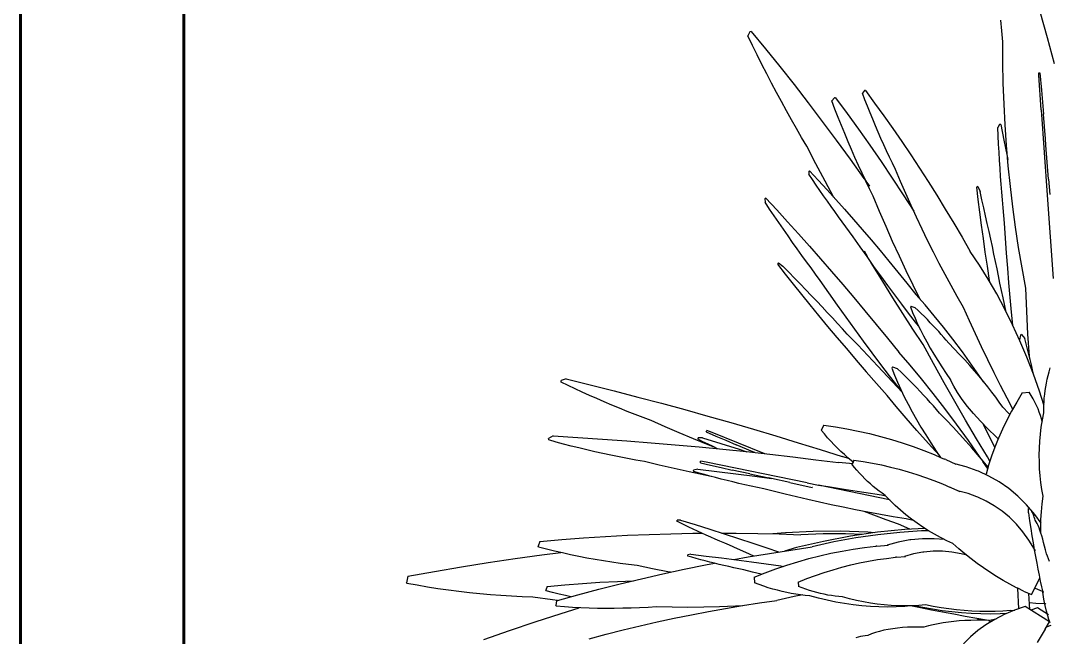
# Model space of a CAD drawing. Header units: metres. Extents: x 244.4 to 340.3, y -4.1 to 64.3.
# Drawn here: x 244.401 to 245.347, y 40.843 to 41.411 of the extents above; entities that cross this region are included whole.
import ezdxf

# ---------------------------------------------------------------- set-up
doc = ezdxf.new("R2010")
doc.units = ezdxf.units.M
doc.layers.add('A-WALL', color=6, linetype='Continuous', lineweight=60)
doc.layers.add('Edges', color=7, linetype='Continuous')

msp = doc.modelspace()

# ---------------------------------------------------------------- linework, layer by layer
at = {"layer": 'A-WALL'}
for p, q in [((244.40089, 31.3523), (244.40089, 64.279)), ((244.55089, 40.38724), (244.55089, 59.97708))]:
    msp.add_line(p, q, dxfattribs=at)
at = {"layer": 'Edges'}
for p, q in [((245.33787, 41.41921), (245.34464, 41.39536)), ((245.30301, 41.40142), (245.30218, 41.41147)), ((245.07141, 41.40063), (245.06957, 41.39691)), ((245.07384, 41.38807), (245.06957, 41.39691)), ((245.0727, 41.401), (245.07141, 41.40063)), ((245.0727, 41.401), (245.08587, 41.38494)), ((245.30396, 41.39139), (245.30301, 41.40142)), ((245.34464, 41.39536), (245.35111, 41.37141)), ((245.07816, 41.3793), (245.07384, 41.38807)), ((245.30404, 41.37229), (245.30396, 41.39139)), ((245.08253, 41.37058), (245.07816, 41.3793)), ((245.08587, 41.38494), (245.09899, 41.36863)), ((245.08694, 41.36194), (245.08253, 41.37058)), ((245.09899, 41.36863), (245.11204, 41.35207)), ((245.30442, 41.35322), (245.30404, 41.37229)), ((245.09139, 41.35336), (245.08694, 41.36194)), ((245.33716, 41.36075), (245.33717, 41.36285)), ((245.33934, 41.32884), (245.33716, 41.36075)), ((245.33717, 41.36285), (245.33816, 41.36291)), ((245.33816, 41.36291), (245.33951, 41.34694)), ((245.09589, 41.34485), (245.09139, 41.35336)), ((245.11204, 41.35207), (245.12503, 41.33526)), ((245.30511, 41.33417), (245.30442, 41.35322)), ((245.10043, 41.33641), (245.09589, 41.34485)), ((245.14922, 41.33972), (245.1468, 41.33694)), ((245.1502, 41.33989), (245.14922, 41.33972)), ((245.1502, 41.33989), (245.1608, 41.32551)), ((245.17686, 41.34645), (245.17492, 41.34423)), ((245.17722, 41.33816), (245.17492, 41.34423)), ((245.17764, 41.34659), (245.17686, 41.34645)), ((245.17956, 41.33212), (245.17722, 41.33816)), ((245.17764, 41.34659), (245.18613, 41.33507)), ((245.33951, 41.34694), (245.34131, 41.32492)), ((245.10502, 41.32804), (245.10043, 41.33641)), ((245.12503, 41.33526), (245.13795, 41.31821)), ((245.14967, 41.32936), (245.1468, 41.33694)), ((245.15259, 41.32182), (245.14967, 41.32936)), ((245.18195, 41.32612), (245.17956, 41.33212)), ((245.18613, 41.33507), (245.19454, 41.32339)), ((245.30611, 41.31515), (245.30511, 41.33417)), ((245.33934, 41.32884), (245.34484, 41.25024)), ((245.10964, 41.31974), (245.10502, 41.32804)), ((245.11431, 41.31152), (245.10964, 41.31974)), ((245.15557, 41.31434), (245.15259, 41.32182)), ((245.1608, 41.32551), (245.1713, 41.31093)), ((245.18438, 41.32016), (245.18195, 41.32612)), ((245.18686, 41.31424), (245.18438, 41.32016)), ((245.19454, 41.32339), (245.20288, 41.31156)), ((245.34311, 41.30213), (245.34131, 41.32492)), ((245.11901, 41.30338), (245.11431, 41.31152)), ((245.13795, 41.31821), (245.15081, 41.30093)), ((245.15861, 41.3069), (245.15557, 41.31434)), ((245.1713, 41.31093), (245.1817, 41.29616)), ((245.18937, 41.30836), (245.18686, 41.31424)), ((245.20288, 41.31156), (245.21113, 41.29958)), ((245.30087, 41.31529), (245.29945, 41.31245)), ((245.2998, 41.30486), (245.29945, 41.31245)), ((245.30207, 41.31519), (245.30087, 41.31529)), ((245.30207, 41.31519), (245.30503, 41.30085)), ((245.30741, 41.29618), (245.30611, 41.31515)), ((245.12376, 41.29531), (245.11901, 41.30338)), ((245.15081, 41.30093), (245.1636, 41.2834)), ((245.1617, 41.2995), (245.15861, 41.3069)), ((245.19194, 41.30252), (245.18937, 41.30836)), ((245.19454, 41.29673), (245.19194, 41.30252)), ((245.30017, 41.29731), (245.2998, 41.30486)), ((245.30503, 41.30085), (245.30791, 41.28632)), ((245.34356, 41.29632), (245.34311, 41.30213)), ((245.13214, 41.27913), (245.12376, 41.29531)), ((245.16485, 41.29216), (245.1617, 41.2995)), ((245.16804, 41.28487), (245.16485, 41.29216)), ((245.1817, 41.29616), (245.192, 41.28119)), ((245.19719, 41.29097), (245.19454, 41.29673)), ((245.19988, 41.28526), (245.19719, 41.29097)), ((245.21113, 41.29958), (245.2193, 41.28744)), ((245.30058, 41.2898), (245.30017, 41.29731)), ((245.30902, 41.27724), (245.30741, 41.29618)), ((245.34611, 41.26501), (245.34356, 41.29632)), ((245.1636, 41.2834), (245.17632, 41.26564)), ((245.1713, 41.27764), (245.16804, 41.28487)), ((245.20261, 41.2796), (245.19988, 41.28526)), ((245.2193, 41.28744), (245.22738, 41.27516)), ((245.30102, 41.28235), (245.30058, 41.2898)), ((245.30149, 41.27494), (245.30102, 41.28235)), ((245.30791, 41.28632), (245.30852, 41.28317)), ((245.12635, 41.27263), (245.12549, 41.2722)), ((245.12549, 41.2722), (245.12569, 41.26966)), ((245.12635, 41.27263), (245.13433, 41.26403)), ((245.14064, 41.26312), (245.13214, 41.27913)), ((245.1746, 41.27045), (245.1713, 41.27764)), ((245.192, 41.28119), (245.2022, 41.26604)), ((245.20538, 41.27398), (245.20261, 41.2796)), ((245.21004, 41.26282), (245.20538, 41.27398)), ((245.22738, 41.27516), (245.23539, 41.26273)), ((245.30198, 41.26759), (245.30149, 41.27494)), ((245.31094, 41.25835), (245.30902, 41.27724)), ((245.12908, 41.2646), (245.12569, 41.26966)), ((245.13247, 41.25959), (245.12908, 41.2646)), ((245.13433, 41.26403), (245.14234, 41.25527)), ((245.14874, 41.24817), (245.14064, 41.26312)), ((245.17796, 41.26333), (245.1746, 41.27045)), ((245.17632, 41.26564), (245.17796, 41.26333)), ((245.17797, 41.26329), (245.17796, 41.26333)), ((245.18137, 41.25626), (245.17797, 41.26329)), ((245.17797, 41.26329), (245.18137, 41.25847)), ((245.2022, 41.26604), (245.2123, 41.25071)), ((245.2148, 41.25175), (245.21004, 41.26282)), ((245.23539, 41.26273), (245.2433, 41.25016)), ((245.30251, 41.26029), (245.30198, 41.26759)), ((245.34611, 41.26501), (245.34723, 41.25092)), ((245.13587, 41.25462), (245.13247, 41.25959)), ((245.13926, 41.24969), (245.13587, 41.25462)), ((245.14234, 41.25527), (245.15039, 41.24635)), ((245.18483, 41.24924), (245.18137, 41.25626)), ((245.2811, 41.2582), (245.27964, 41.25773)), ((245.27964, 41.25773), (245.28101, 41.2463)), ((245.2811, 41.2582), (245.28303, 41.25357)), ((245.28476, 41.24608), (245.28303, 41.25357)), ((245.30307, 41.25305), (245.30251, 41.26029)), ((245.30366, 41.24586), (245.30307, 41.25305)), ((245.31316, 41.23952), (245.31094, 41.25835)), ((245.08617, 41.24755), (245.08509, 41.24702)), ((245.08509, 41.24702), (245.08535, 41.24385)), ((245.08958, 41.23753), (245.08535, 41.24385)), ((245.08617, 41.24755), (245.09612, 41.23682)), ((245.14265, 41.24481), (245.13926, 41.24969)), ((245.14605, 41.23998), (245.14265, 41.24481)), ((245.15039, 41.24635), (245.15847, 41.23726)), ((245.19064, 41.23531), (245.18483, 41.24924)), ((245.2123, 41.25071), (245.22205, 41.23557)), ((245.21966, 41.24078), (245.2148, 41.25175)), ((245.2433, 41.25016), (245.25113, 41.23744)), ((245.28101, 41.2463), (245.2825, 41.23458)), ((245.28646, 41.23866), (245.28476, 41.24608)), ((245.30428, 41.23872), (245.30366, 41.24586)), ((245.34484, 41.25024), (245.35041, 41.17362)), ((245.09381, 41.23127), (245.08958, 41.23753)), ((245.09612, 41.23682), (245.10613, 41.22588)), ((245.14944, 41.2352), (245.14605, 41.23998)), ((245.15283, 41.23047), (245.14944, 41.2352)), ((245.15847, 41.23726), (245.16658, 41.22802)), ((245.19659, 41.22149), (245.19064, 41.23531)), ((245.22463, 41.22992), (245.21966, 41.24078)), ((245.25113, 41.23744), (245.25887, 41.22459)), ((245.2825, 41.23458), (245.28408, 41.22257)), ((245.28812, 41.23134), (245.28646, 41.23866)), ((245.30493, 41.23164), (245.30428, 41.23872)), ((245.31569, 41.22074), (245.31316, 41.23952)), ((245.09804, 41.22506), (245.09381, 41.23127)), ((245.10228, 41.21892), (245.09804, 41.22506)), ((245.10613, 41.22588), (245.11617, 41.21474)), ((245.15622, 41.22578), (245.15283, 41.23047)), ((245.1596, 41.22115), (245.15622, 41.22578)), ((245.16658, 41.22802), (245.17472, 41.21862)), ((245.22969, 41.21915), (245.22463, 41.22992)), ((245.25887, 41.22459), (245.26652, 41.2116)), ((245.28975, 41.2241), (245.28812, 41.23134)), ((245.30561, 41.22463), (245.30493, 41.23164)), ((245.30649, 41.21067), (245.30561, 41.22463)), ((245.10652, 41.21282), (245.10228, 41.21892)), ((245.16298, 41.21657), (245.1596, 41.22115)), ((245.16636, 41.21205), (245.16298, 41.21657)), ((245.17472, 41.21862), (245.18289, 41.20906)), ((245.20266, 41.2078), (245.19659, 41.22149)), ((245.23485, 41.2085), (245.22969, 41.21915)), ((245.28408, 41.22257), (245.28578, 41.21029)), ((245.29133, 41.21694), (245.28975, 41.2241)), ((245.29288, 41.20988), (245.29133, 41.21694)), ((245.31853, 41.20203), (245.31569, 41.22074)), ((245.11075, 41.20679), (245.10652, 41.21282)), ((245.11499, 41.20082), (245.11075, 41.20679)), ((245.11617, 41.21474), (245.12626, 41.2034)), ((245.17275, 41.20285), (245.16636, 41.21205)), ((245.18289, 41.20906), (245.19109, 41.19935)), ((245.20885, 41.19423), (245.20266, 41.2078)), ((245.24011, 41.19796), (245.23485, 41.2085)), ((245.26652, 41.2116), (245.27407, 41.19847)), ((245.28578, 41.21029), (245.28759, 41.19772)), ((245.29438, 41.20291), (245.29288, 41.20988)), ((245.30744, 41.19683), (245.30649, 41.21067)), ((245.11922, 41.19492), (245.11499, 41.20082)), ((245.12626, 41.2034), (245.13639, 41.19186)), ((245.17915, 41.19376), (245.17275, 41.20285)), ((245.17962, 41.194), (245.17678, 41.19878)), ((245.19109, 41.19935), (245.19932, 41.18948)), ((245.24546, 41.18753), (245.24011, 41.19796)), ((245.28248, 41.18595), (245.27407, 41.19847)), ((245.28759, 41.19772), (245.2895, 41.18488)), ((245.29585, 41.19603), (245.29438, 41.20291)), ((245.30846, 41.18312), (245.30744, 41.19683)), ((245.32167, 41.18338), (245.31853, 41.20203)), ((245.09775, 41.18794), (245.09675, 41.18678)), ((245.09675, 41.18678), (245.10385, 41.17771)), ((245.09775, 41.18794), (245.1018, 41.18498)), ((245.12345, 41.18907), (245.11922, 41.19492)), ((245.12767, 41.18329), (245.12345, 41.18907)), ((245.13639, 41.19186), (245.14655, 41.18012)), ((245.18554, 41.18479), (245.17915, 41.19376)), ((245.18456, 41.18565), (245.18279, 41.18865)), ((245.19932, 41.18948), (245.20757, 41.17947)), ((245.21518, 41.18079), (245.20885, 41.19423)), ((245.25091, 41.17721), (245.24546, 41.18753)), ((245.29728, 41.18924), (245.29585, 41.19603)), ((245.29866, 41.18255), (245.29728, 41.18924)), ((245.10717, 41.17947), (245.1018, 41.18498)), ((245.10385, 41.17771), (245.11118, 41.16846)), ((245.11246, 41.17401), (245.10717, 41.17947)), ((245.1319, 41.17757), (245.12767, 41.18329)), ((245.13611, 41.17192), (245.1319, 41.17757)), ((245.14655, 41.18012), (245.15675, 41.16819)), ((245.19363, 41.17071), (245.18456, 41.18565)), ((245.19192, 41.17594), (245.18554, 41.18479)), ((245.20757, 41.17947), (245.21584, 41.16931)), ((245.22162, 41.16749), (245.21518, 41.18079)), ((245.29059, 41.17292), (245.28248, 41.18595)), ((245.2895, 41.18488), (245.29152, 41.17177)), ((245.30001, 41.17595), (245.29866, 41.18255)), ((245.30955, 41.16954), (245.30846, 41.18312)), ((245.32511, 41.16481), (245.32167, 41.18338)), ((245.11118, 41.16846), (245.11876, 41.15901)), ((245.11768, 41.1686), (245.11246, 41.17401)), ((245.12282, 41.16325), (245.11768, 41.1686)), ((245.14409, 41.16044), (245.13611, 41.17192)), ((245.15675, 41.16819), (245.16699, 41.15607)), ((245.1983, 41.16721), (245.19192, 41.17594)), ((245.20277, 41.15597), (245.19363, 41.17071)), ((245.21584, 41.16931), (245.22414, 41.159)), ((245.25644, 41.16702), (245.25091, 41.17721)), ((245.29839, 41.15941), (245.29059, 41.17292)), ((245.29152, 41.17177), (245.29162, 41.17115)), ((245.30132, 41.16945), (245.30001, 41.17595)), ((245.30431, 41.15596), (245.30132, 41.16945)), ((245.31072, 41.15609), (245.30955, 41.16954)), ((245.11876, 41.15901), (245.12658, 41.14939)), ((245.12788, 41.15795), (245.12282, 41.16325)), ((245.15207, 41.14909), (245.14409, 41.16044)), ((245.20467, 41.1586), (245.1983, 41.16721)), ((245.21103, 41.15012), (245.20467, 41.1586)), ((245.22813, 41.15444), (245.22162, 41.16749)), ((245.2325, 41.14945), (245.22414, 41.159)), ((245.26207, 41.15695), (245.25644, 41.16702)), ((245.30586, 41.14544), (245.29839, 41.15941)), ((245.32595, 41.14354), (245.32511, 41.16481)), ((245.12658, 41.14939), (245.13463, 41.13957)), ((245.13286, 41.15271), (245.12788, 41.15795)), ((245.13776, 41.14753), (245.13286, 41.15271)), ((245.16005, 41.13789), (245.15207, 41.14909)), ((245.16699, 41.15607), (245.17726, 41.14375)), ((245.21201, 41.14141), (245.20277, 41.15597)), ((245.21738, 41.14177), (245.21103, 41.15012)), ((245.24097, 41.13936), (245.2325, 41.14945)), ((245.26779, 41.147), (245.26207, 41.15695)), ((245.3072, 41.14274), (245.30431, 41.15596)), ((245.31196, 41.14278), (245.31072, 41.15609)), ((245.13463, 41.13957), (245.14292, 41.12958)), ((245.14258, 41.1424), (245.13776, 41.14753)), ((245.14731, 41.13734), (245.14258, 41.1424)), ((245.17726, 41.14375), (245.18756, 41.13125)), ((245.22132, 41.12707), (245.21201, 41.14141)), ((245.22371, 41.13355), (245.21738, 41.14177)), ((245.21953, 41.14829), (245.2191, 41.14741)), ((245.2191, 41.14741), (245.22109, 41.14225)), ((245.21953, 41.14829), (245.22311, 41.14706)), ((245.22109, 41.14225), (245.22327, 41.13701)), ((245.2261, 41.1442), (245.22311, 41.14706)), ((245.22901, 41.14136), (245.2261, 41.1442)), ((245.23186, 41.13854), (245.22901, 41.14136)), ((245.27324, 41.13477), (245.26779, 41.147)), ((245.31298, 41.13105), (245.30586, 41.14544)), ((245.31316, 41.13066), (245.31196, 41.14278)), ((245.32707, 41.1223), (245.32595, 41.14354)), ((245.15197, 41.13233), (245.14731, 41.13734)), ((245.15654, 41.12738), (245.15197, 41.13233)), ((245.16802, 41.12684), (245.16005, 41.13789)), ((245.18756, 41.13125), (245.19789, 41.11856)), ((245.22327, 41.13701), (245.22565, 41.13168)), ((245.22641, 41.1301), (245.22371, 41.13355)), ((245.22565, 41.13168), (245.22823, 41.12627)), ((245.23464, 41.13574), (245.23186, 41.13854)), ((245.23734, 41.13297), (245.23464, 41.13574)), ((245.23997, 41.13021), (245.23734, 41.13297)), ((245.24253, 41.12748), (245.23997, 41.13021)), ((245.24951, 41.12875), (245.24097, 41.13936)), ((245.27879, 41.12264), (245.27324, 41.13477)), ((245.31974, 41.11626), (245.31298, 41.13105)), ((245.14292, 41.12958), (245.15144, 41.11941)), ((245.16102, 41.1225), (245.15654, 41.12738)), ((245.17057, 41.11251), (245.16102, 41.1225)), ((245.17599, 41.11594), (245.16802, 41.12684)), ((245.23071, 41.11292), (245.22132, 41.12707)), ((245.22823, 41.12627), (245.23101, 41.12078)), ((245.23101, 41.12078), (245.23398, 41.11522)), ((245.24502, 41.12478), (245.24253, 41.12748)), ((245.24743, 41.1221), (245.24502, 41.12478)), ((245.24977, 41.11944), (245.24743, 41.1221)), ((245.25812, 41.11764), (245.24951, 41.12875)), ((245.28443, 41.1106), (245.27879, 41.12264)), ((245.32014, 41.1215), (245.31935, 41.11712)), ((245.32116, 41.12216), (245.32014, 41.1215)), ((245.32116, 41.12216), (245.32418, 41.11853)), ((245.32841, 41.10214), (245.32707, 41.1223)), ((245.15144, 41.11941), (245.1602, 41.10905)), ((245.17993, 41.10265), (245.17057, 41.11251)), ((245.18394, 41.1052), (245.17599, 41.11594)), ((245.19789, 41.11856), (245.20824, 41.10569)), ((245.24034, 41.09526), (245.23071, 41.11292)), ((245.23398, 41.11522), (245.23716, 41.10957)), ((245.25203, 41.11681), (245.24977, 41.11944)), ((245.25422, 41.1142), (245.25203, 41.11681)), ((245.25933, 41.10897), (245.25422, 41.1142)), ((245.26679, 41.10605), (245.25812, 41.11764)), ((245.32613, 41.10111), (245.31974, 41.11626)), ((245.32552, 41.11354), (245.32418, 41.11853)), ((245.3268, 41.10862), (245.32552, 41.11354)), ((245.1602, 41.10905), (245.16918, 41.09853)), ((245.1891, 41.09293), (245.17993, 41.10265)), ((245.19188, 41.09461), (245.18394, 41.1052)), ((245.21869, 41.09377), (245.20824, 41.10569)), ((245.23716, 41.10957), (245.24052, 41.10385)), ((245.24052, 41.10385), (245.24409, 41.09806)), ((245.26427, 41.10379), (245.25933, 41.10897)), ((245.26903, 41.09867), (245.26427, 41.10379)), ((245.27548, 41.09401), (245.26679, 41.10605)), ((245.29017, 41.09865), (245.28443, 41.1106)), ((245.32802, 41.10377), (245.3268, 41.10862)), ((245.32917, 41.09898), (245.32802, 41.10377)), ((245.16918, 41.09853), (245.1784, 41.08782)), ((245.19807, 41.08335), (245.1891, 41.09293)), ((245.1998, 41.08418), (245.19188, 41.09461)), ((245.20249, 41.09232), (245.20196, 41.09123)), ((245.20249, 41.09232), (245.20696, 41.09079)), ((245.22925, 41.08118), (245.21869, 41.09377)), ((245.25005, 41.07775), (245.24034, 41.09526)), ((245.24409, 41.09806), (245.24785, 41.09218)), ((245.24785, 41.09218), (245.2518, 41.08624)), ((245.27362, 41.0936), (245.26903, 41.09867)), ((245.27803, 41.08859), (245.27362, 41.0936)), ((245.28418, 41.08154), (245.27548, 41.09401)), ((245.29599, 41.08681), (245.29017, 41.09865)), ((245.33213, 41.08563), (245.32613, 41.10111)), ((245.33027, 41.09427), (245.32917, 41.09898)), ((245.3313, 41.08963), (245.33027, 41.09427)), ((245.1784, 41.08782), (245.18784, 41.07695)), ((245.20685, 41.07391), (245.19807, 41.08335)), ((245.20771, 41.07392), (245.1998, 41.08418)), ((245.20196, 41.09123), (245.20444, 41.08479)), ((245.20444, 41.08479), (245.20716, 41.07824)), ((245.21069, 41.08722), (245.20696, 41.09079)), ((245.21433, 41.08367), (245.21069, 41.08722)), ((245.21789, 41.08015), (245.21433, 41.08367)), ((245.2518, 41.08624), (245.25595, 41.08022)), ((245.28227, 41.08364), (245.27803, 41.08859)), ((245.28633, 41.07876), (245.28227, 41.08364)), ((245.30189, 41.07507), (245.29599, 41.08681)), ((245.33213, 41.08563), (245.3313, 41.08963)), ((245.33773, 41.06984), (245.33213, 41.08563)), ((245.34483, 41.08087), (245.34563, 41.08435)), ((245.34563, 41.08435), (245.34652, 41.08783)), ((245.34652, 41.08783), (245.3475, 41.09132)), ((244.89795, 41.07833), (244.89803, 41.07977)), ((244.90429, 41.07523), (244.89795, 41.07833)), ((244.90253, 41.0812), (244.89803, 41.07977)), ((244.90253, 41.0812), (244.92469, 41.07574)), ((244.91074, 41.07215), (244.90429, 41.07523)), ((244.92469, 41.07574), (244.94667, 41.07018)), ((245.18784, 41.07695), (245.19751, 41.0659)), ((245.21135, 41.06903), (245.20685, 41.07391)), ((245.20716, 41.07824), (245.21013, 41.07159)), ((245.21108, 41.06961), (245.20771, 41.07392)), ((245.22135, 41.07666), (245.21789, 41.08015)), ((245.22473, 41.07319), (245.22135, 41.07666)), ((245.23992, 41.06793), (245.22925, 41.08118)), ((245.25985, 41.06041), (245.25005, 41.07775)), ((245.25884, 41.07456), (245.25595, 41.08022)), ((245.26241, 41.06862), (245.25884, 41.07456)), ((245.28621, 41.07852), (245.28418, 41.08154)), ((245.29021, 41.07393), (245.28633, 41.07876)), ((245.2939, 41.06917), (245.29021, 41.07393)), ((245.30789, 41.06344), (245.30189, 41.07507)), ((245.34295, 41.07049), (245.34349, 41.07394)), ((245.34349, 41.07394), (245.34412, 41.0774)), ((245.34412, 41.0774), (245.34483, 41.08087)), ((244.91729, 41.0691), (244.91074, 41.07215)), ((244.92394, 41.06607), (244.91729, 41.0691)), ((244.9307, 41.06307), (244.92394, 41.06607)), ((244.94667, 41.07018), (244.96848, 41.06454)), ((244.96848, 41.06454), (244.99012, 41.0588)), ((245.20584, 41.05577), (245.19751, 41.0659)), ((245.21013, 41.07159), (245.21335, 41.06484)), ((245.21335, 41.06484), (245.21682, 41.05799)), ((245.22801, 41.06976), (245.22473, 41.07319)), ((245.23121, 41.06635), (245.22801, 41.06976)), ((245.23431, 41.06297), (245.23121, 41.06635)), ((245.25067, 41.05406), (245.23992, 41.06793)), ((245.26666, 41.06242), (245.26241, 41.06862)), ((245.29742, 41.06448), (245.2939, 41.06917)), ((245.30076, 41.05985), (245.29742, 41.06448)), ((245.32176, 41.0683), (245.31673, 41.05994)), ((245.32176, 41.0683), (245.32825, 41.06897)), ((245.33014, 41.06596), (245.32825, 41.06897)), ((245.33189, 41.06293), (245.33014, 41.06596)), ((245.34172, 41.05751), (245.33773, 41.06984)), ((245.34214, 41.06361), (245.3425, 41.06704)), ((245.3425, 41.06704), (245.34295, 41.07049)), ((244.93756, 41.06009), (244.9307, 41.06307)), ((244.94452, 41.05715), (244.93756, 41.06009)), ((244.95158, 41.05423), (244.94452, 41.05715)), ((244.99012, 41.0588), (245.01156, 41.05297)), ((245.21498, 41.04501), (245.20584, 41.05577)), ((245.21682, 41.05799), (245.22054, 41.05104)), ((245.23733, 41.05962), (245.23431, 41.06297)), ((245.24024, 41.05631), (245.23733, 41.05962)), ((245.24307, 41.05302), (245.24024, 41.05631)), ((245.26974, 41.04323), (245.25985, 41.06041)), ((245.27159, 41.05598), (245.26666, 41.06242)), ((245.27718, 41.04931), (245.27159, 41.05598)), ((245.30391, 41.05529), (245.30076, 41.05985)), ((245.30919, 41.04957), (245.30391, 41.05529)), ((245.31312, 41.05352), (245.30789, 41.06344)), ((245.31673, 41.05994), (245.31204, 41.0516)), ((245.33351, 41.05988), (245.33189, 41.06293)), ((245.33499, 41.05682), (245.33351, 41.05988)), ((245.33634, 41.05373), (245.33499, 41.05682)), ((245.34158, 41.05337), (245.34168, 41.05677)), ((245.34168, 41.05677), (245.34172, 41.05751)), ((245.34172, 41.05751), (245.34186, 41.06019)), ((245.34189, 41.05696), (245.34172, 41.05751)), ((245.34186, 41.06019), (245.34214, 41.06361)), ((244.95874, 41.05133), (244.95158, 41.05423)), ((244.966, 41.04847), (244.95874, 41.05133)), ((244.97335, 41.04564), (244.966, 41.04847)), ((244.9808, 41.04283), (244.97335, 41.04564)), ((245.01156, 41.05297), (245.03282, 41.04705)), ((245.03282, 41.04705), (245.05389, 41.04104)), ((245.22492, 41.03364), (245.21498, 41.04501)), ((245.22054, 41.05104), (245.2245, 41.04399)), ((245.2458, 41.04977), (245.24307, 41.05302)), ((245.25218, 41.04324), (245.2458, 41.04977)), ((245.26149, 41.03959), (245.25067, 41.05406)), ((245.28341, 41.04242), (245.27718, 41.04931)), ((245.31204, 41.0516), (245.30768, 41.04326)), ((245.31033, 41.04832), (245.30919, 41.04957)), ((245.33756, 41.05063), (245.33634, 41.05373)), ((245.33864, 41.04751), (245.33756, 41.05063)), ((245.33958, 41.04437), (245.33864, 41.04751)), ((245.34037, 41.04345), (245.34156, 41.04998)), ((245.34156, 41.04998), (245.34158, 41.05337)), ((244.99352, 41.03717), (244.9808, 41.04283)), ((245.00648, 41.03158), (244.99352, 41.03717)), ((245.05389, 41.04104), (245.07477, 41.03494)), ((245.13952, 41.03873), (245.1371, 41.03403)), ((245.13952, 41.03873), (245.15012, 41.03717)), ((245.15012, 41.03717), (245.16062, 41.03535)), ((245.2245, 41.04399), (245.2287, 41.03685)), ((245.2287, 41.03685), (245.23315, 41.02961)), ((245.25834, 41.03677), (245.25218, 41.04324)), ((245.26429, 41.03037), (245.25834, 41.03677)), ((245.27234, 41.02456), (245.26149, 41.03959)), ((245.27972, 41.02623), (245.26974, 41.04323)), ((245.29029, 41.03532), (245.28341, 41.04242)), ((245.29067, 41.03036), (245.28634, 41.0394)), ((245.30768, 41.04326), (245.30366, 41.03494)), ((245.3386, 41.03047), (245.33938, 41.03695)), ((245.33938, 41.03695), (245.34037, 41.04345)), ((245.34016, 41.0421), (245.33958, 41.04437)), ((245.34034, 41.04139), (245.34016, 41.0421)), ((244.89051, 41.02871), (244.88635, 41.02649)), ((244.88653, 41.02506), (244.88635, 41.02649)), ((244.89051, 41.02871), (244.91329, 41.02734)), ((244.91329, 41.02734), (244.93592, 41.02584)), ((245.01968, 41.02604), (245.00648, 41.03158)), ((245.03311, 41.02058), (245.01968, 41.02604)), ((245.02376, 41.02573), (245.02395, 41.02693)), ((245.02786, 41.02713), (245.02395, 41.02693)), ((245.02786, 41.02713), (245.04478, 41.02186)), ((245.0312, 41.03241), (245.03174, 41.03385)), ((245.0312, 41.03241), (245.03999, 41.02866)), ((245.03673, 41.03202), (245.03174, 41.03385)), ((245.08533, 41.01243), (245.03673, 41.03202)), ((245.03999, 41.02866), (245.04923, 41.02474)), ((245.07477, 41.03494), (245.09544, 41.02876)), ((245.09544, 41.02876), (245.11592, 41.02248)), ((245.13997, 41.03054), (245.1371, 41.03403)), ((245.14289, 41.02713), (245.13997, 41.03054)), ((245.14587, 41.02383), (245.14289, 41.02713)), ((245.16062, 41.03535), (245.17102, 41.03328)), ((245.17102, 41.03328), (245.18132, 41.03095)), ((245.18132, 41.03095), (245.19152, 41.02836)), ((245.19152, 41.02836), (245.20161, 41.02551)), ((245.23564, 41.0217), (245.22492, 41.03364)), ((245.23315, 41.02961), (245.23784, 41.02228)), ((245.27002, 41.02405), (245.26429, 41.03037)), ((245.28977, 41.00939), (245.27972, 41.02623)), ((245.29779, 41.02803), (245.29029, 41.03532)), ((245.29662, 41.01834), (245.29067, 41.03036)), ((245.29979, 41.02619), (245.29662, 41.01834)), ((245.29979, 41.02619), (245.29779, 41.02803)), ((245.29997, 41.02664), (245.29979, 41.02619)), ((245.30366, 41.03494), (245.29997, 41.02664)), ((245.30034, 41.02568), (245.30004, 41.02596)), ((245.33803, 41.02401), (245.3386, 41.03047)), ((244.89333, 41.02316), (244.88653, 41.02506)), ((244.90022, 41.02129), (244.89333, 41.02316)), ((244.90722, 41.01947), (244.90022, 41.02129)), ((244.91431, 41.01769), (244.90722, 41.01947)), ((244.9215, 41.01596), (244.91431, 41.01769)), ((244.93592, 41.02584), (244.9584, 41.02423)), ((244.9584, 41.02423), (244.98071, 41.02249)), ((244.98071, 41.02249), (245.00286, 41.02063)), ((245.00286, 41.02063), (245.02484, 41.01864)), ((245.02831, 41.02345), (245.02376, 41.02573)), ((245.02484, 41.01864), (245.04665, 41.01653)), ((245.03295, 41.02117), (245.02831, 41.02345)), ((245.03768, 41.01889), (245.03295, 41.02117)), ((245.03908, 41.01822), (245.03311, 41.02058)), ((245.04162, 41.01702), (245.03768, 41.01889)), ((245.04478, 41.02186), (245.06154, 41.01657)), ((245.04665, 41.01653), (245.06828, 41.0143)), ((245.04923, 41.02474), (245.05891, 41.02065)), ((245.07426, 41.01422), (245.05891, 41.02065)), ((245.06154, 41.01657), (245.06877, 41.01425)), ((245.11592, 41.02248), (245.13619, 41.01613)), ((245.14891, 41.02061), (245.14587, 41.02383)), ((245.152, 41.0175), (245.14891, 41.02061)), ((245.15515, 41.01447), (245.152, 41.0175)), ((245.20161, 41.02551), (245.2116, 41.02241)), ((245.2116, 41.02241), (245.22149, 41.01905)), ((245.22149, 41.01905), (245.23126, 41.01544)), ((245.24539, 41.01107), (245.23564, 41.0217)), ((245.23784, 41.02228), (245.24278, 41.01486)), ((245.27553, 41.0178), (245.27002, 41.02405)), ((245.2832, 41.00899), (245.27234, 41.02456)), ((245.28082, 41.01162), (245.27553, 41.0178)), ((245.29662, 41.01834), (245.2936, 41.01007)), ((245.33752, 41.01117), (245.33767, 41.01757)), ((245.33767, 41.01757), (245.33803, 41.02401)), ((244.92878, 41.01427), (244.9215, 41.01596)), ((244.93616, 41.01263), (244.92878, 41.01427)), ((244.94363, 41.01103), (244.93616, 41.01263)), ((244.9512, 41.00948), (244.94363, 41.01103)), ((244.95885, 41.00798), (244.9512, 41.00948)), ((244.9666, 41.00652), (244.95885, 41.00798)), ((245.06828, 41.0143), (245.08973, 41.01195)), ((245.07612, 41.01344), (245.07426, 41.01422)), ((245.08973, 41.01195), (245.111, 41.00948)), ((245.111, 41.00948), (245.13208, 41.00689)), ((245.13619, 41.01613), (245.15624, 41.00969)), ((245.15835, 41.01154), (245.15515, 41.01447)), ((245.16313, 41.00781), (245.15624, 41.00969)), ((245.1616, 41.00871), (245.15835, 41.01154)), ((245.1649, 41.00598), (245.1616, 41.00871)), ((245.23126, 41.01544), (245.24092, 41.01158)), ((245.24092, 41.01158), (245.24679, 41.00904)), ((245.24278, 41.01486), (245.24679, 41.00904)), ((245.24679, 41.00904), (245.24681, 41.00901)), ((245.24681, 41.00901), (245.25047, 41.00746)), ((245.25145, 41.00701), (245.25047, 41.00746)), ((245.28588, 41.00552), (245.28082, 41.01162)), ((245.28407, 41.0077), (245.2832, 41.00899)), ((245.29213, 41.00552), (245.28977, 41.00939)), ((245.2936, 41.01007), (245.29093, 41.00182)), ((245.33757, 41.00479), (245.33752, 41.01117)), ((244.97443, 41.0051), (244.9666, 41.00652)), ((244.98796, 41.00183), (244.97443, 41.0051)), ((245.00171, 40.99867), (244.98796, 41.00183)), ((245.0157, 40.99561), (245.00171, 40.99867)), ((245.02355, 40.99816), (245.01974, 40.99725)), ((245.02355, 40.99816), (245.04114, 40.99603)), ((245.02588, 41.00395), (245.02616, 41.00546)), ((245.02588, 41.00395), (245.0352, 41.00185)), ((245.03139, 41.00457), (245.02616, 41.00546)), ((245.1242, 40.98554), (245.03139, 41.00457)), ((245.0352, 41.00185), (245.045, 40.99966)), ((245.045, 40.99966), (245.05526, 40.99739)), ((245.13208, 41.00689), (245.15297, 41.00418)), ((245.1664, 41.00304), (245.15297, 41.00418)), ((245.16705, 41.00429), (245.1649, 41.00598)), ((245.16636, 41.00484), (245.16522, 41.00264)), ((245.16752, 40.99984), (245.16522, 41.00264)), ((245.16716, 41.0064), (245.16636, 41.00484)), ((245.16716, 41.0064), (245.17565, 41.00515)), ((245.16986, 40.99711), (245.16752, 40.99984)), ((245.17565, 41.00515), (245.18406, 41.00369)), ((245.18406, 41.00369), (245.19239, 41.00203)), ((245.19239, 41.00203), (245.20064, 41.00016)), ((245.20064, 41.00016), (245.20881, 40.99809)), ((245.20881, 40.99809), (245.2169, 40.99581)), ((245.25145, 41.00701), (245.26089, 41.00264)), ((245.2704, 41.00038), (245.25994, 41.00307)), ((245.28053, 40.99679), (245.2704, 41.00038)), ((245.29047, 40.99823), (245.28574, 41.00523)), ((245.29039, 40.99991), (245.28588, 41.00552)), ((245.29093, 41.00182), (245.28859, 40.99358)), ((245.29072, 40.99949), (245.29039, 40.99991)), ((245.2908, 40.9994), (245.29072, 40.99949)), ((245.33784, 40.99844), (245.33757, 41.00479)), ((245.33831, 40.99212), (245.33784, 40.99844)), ((245.0299, 40.99266), (245.0157, 40.99561)), ((245.01977, 40.99603), (245.01974, 40.99725)), ((245.02465, 40.99461), (245.01977, 40.99603)), ((245.02963, 40.99321), (245.02465, 40.99461)), ((245.03469, 40.99182), (245.02963, 40.99321)), ((245.03619, 40.99142), (245.0299, 40.99266)), ((245.03984, 40.99044), (245.03469, 40.99182)), ((245.04508, 40.98909), (245.03984, 40.99044)), ((245.04114, 40.99603), (245.05859, 40.99384)), ((245.05041, 40.98775), (245.04508, 40.98909)), ((245.07152, 40.99383), (245.05526, 40.99739)), ((245.05859, 40.99384), (245.07587, 40.9916)), ((245.07152, 40.99383), (245.08878, 40.9901)), ((245.07587, 40.9916), (245.09135, 40.98953)), ((245.09135, 40.98953), (245.08878, 40.9901)), ((245.10814, 40.98582), (245.09135, 40.98953)), ((245.17225, 40.99446), (245.16986, 40.99711)), ((245.17468, 40.99189), (245.17225, 40.99446)), ((245.17716, 40.98939), (245.17468, 40.99189)), ((245.17968, 40.98697), (245.17716, 40.98939)), ((245.2169, 40.99581), (245.2249, 40.99333)), ((245.2249, 40.99333), (245.23281, 40.99064)), ((245.23281, 40.99064), (245.24064, 40.98775)), ((245.28151, 40.99634), (245.28053, 40.99679)), ((245.29125, 40.99186), (245.28151, 40.99634)), ((245.28859, 40.99358), (245.28848, 40.99314)), ((245.30057, 40.98651), (245.29125, 40.99186)), ((245.33899, 40.98584), (245.33831, 40.99212)), ((245.05582, 40.98643), (245.05041, 40.98775)), ((245.06131, 40.98513), (245.05582, 40.98643)), ((245.06689, 40.98385), (245.06131, 40.98513)), ((245.07255, 40.98258), (245.06689, 40.98385)), ((245.07829, 40.98133), (245.07255, 40.98258)), ((245.08411, 40.98011), (245.07829, 40.98133)), ((245.09396, 40.97755), (245.08411, 40.98011)), ((245.10814, 40.98582), (245.12859, 40.98135)), ((245.1242, 40.98554), (245.13446, 40.98343)), ((245.12901, 40.98126), (245.12859, 40.98135)), ((245.13446, 40.98343), (245.14345, 40.9821)), ((245.19984, 40.96985), (245.13446, 40.98343)), ((245.14345, 40.9821), (245.15993, 40.97959)), ((245.15993, 40.97959), (245.17624, 40.97703)), ((245.18224, 40.98462), (245.17968, 40.98697)), ((245.18484, 40.98236), (245.18224, 40.98462)), ((245.18749, 40.98017), (245.18484, 40.98236)), ((245.19018, 40.97805), (245.18749, 40.98017)), ((245.24064, 40.98775), (245.24838, 40.98465)), ((245.24838, 40.98465), (245.25603, 40.98135)), ((245.25682, 40.98099), (245.25603, 40.98135)), ((245.25682, 40.98099), (245.26438, 40.97749)), ((245.30946, 40.98028), (245.30057, 40.98651)), ((245.3179, 40.9732), (245.30946, 40.98028)), ((245.33988, 40.97959), (245.33899, 40.98584)), ((245.34098, 40.97338), (245.33988, 40.97959)), ((245.10402, 40.97504), (245.09396, 40.97755)), ((245.11429, 40.97256), (245.10402, 40.97504)), ((245.12475, 40.97013), (245.11429, 40.97256)), ((245.1354, 40.96775), (245.12475, 40.97013)), ((245.17624, 40.97703), (245.19237, 40.97441)), ((245.19291, 40.97602), (245.19018, 40.97805)), ((245.19237, 40.97441), (245.19643, 40.97374)), ((245.19568, 40.97407), (245.19291, 40.97602)), ((245.19592, 40.97382), (245.19568, 40.97407)), ((245.20034, 40.96935), (245.19592, 40.97382)), ((245.19984, 40.96985), (245.20039, 40.96974)), ((245.2051, 40.96481), (245.20034, 40.96935)), ((245.272, 40.97569), (245.26362, 40.97784)), ((245.28011, 40.97281), (245.272, 40.97569)), ((245.2809, 40.97245), (245.28011, 40.97281)), ((245.28869, 40.96886), (245.2809, 40.97245)), ((245.32587, 40.96529), (245.3179, 40.9732)), ((245.34016, 40.96614), (245.34098, 40.97338)), ((245.14625, 40.96541), (245.1354, 40.96775)), ((245.15729, 40.96311), (245.14625, 40.96541)), ((245.16851, 40.96086), (245.15729, 40.96311)), ((245.17992, 40.95866), (245.16851, 40.96086)), ((245.20996, 40.96045), (245.2051, 40.96481)), ((245.21493, 40.95628), (245.20996, 40.96045)), ((245.29616, 40.96457), (245.28869, 40.96886)), ((245.30328, 40.95958), (245.29616, 40.96457)), ((245.33337, 40.95655), (245.32587, 40.96529)), ((245.32746, 40.95788), (245.32747, 40.96203)), ((245.32747, 40.96203), (245.32847, 40.96204)), ((245.32891, 40.96163), (245.32847, 40.96204)), ((245.32936, 40.96112), (245.32891, 40.96163)), ((245.32981, 40.96052), (245.32936, 40.96112)), ((245.33026, 40.95984), (245.32981, 40.96052)), ((245.33071, 40.95907), (245.33026, 40.95984)), ((245.33953, 40.95893), (245.34016, 40.96614)), ((245.0043, 40.95024), (245.00445, 40.9512)), ((245.00759, 40.95136), (245.00445, 40.9512)), ((245.00759, 40.95136), (245.02114, 40.94714)), ((245.18554, 40.95584), (245.17642, 40.95933)), ((245.19151, 40.9565), (245.17992, 40.95866)), ((245.19673, 40.95164), (245.18554, 40.95584)), ((245.20328, 40.95439), (245.19151, 40.9565)), ((245.2081, 40.94746), (245.19673, 40.95164)), ((245.21521, 40.95233), (245.20328, 40.95439)), ((245.21999, 40.95229), (245.21493, 40.95628)), ((245.22266, 40.95055), (245.21521, 40.95233)), ((245.22515, 40.94849), (245.21999, 40.95229)), ((245.31004, 40.95391), (245.30328, 40.95958)), ((245.31643, 40.94757), (245.31004, 40.95391)), ((245.32746, 40.95788), (245.32855, 40.95068)), ((245.32855, 40.95068), (245.32964, 40.94369)), ((245.33116, 40.95821), (245.33071, 40.95907)), ((245.33161, 40.95726), (245.33116, 40.95821)), ((245.33206, 40.95622), (245.33161, 40.95726)), ((245.33251, 40.9551), (245.33206, 40.95622)), ((245.33296, 40.95389), (245.33251, 40.9551)), ((245.33341, 40.95259), (245.33296, 40.95389)), ((245.33917, 40.94862), (245.33337, 40.95655)), ((245.33387, 40.9512), (245.33341, 40.95259)), ((245.33471, 40.94977), (245.33387, 40.9512)), ((245.33884, 40.94457), (245.33909, 40.95174)), ((245.33909, 40.95174), (245.33953, 40.95893)), ((245.00794, 40.94841), (245.0043, 40.95024)), ((245.01166, 40.94658), (245.00794, 40.94841)), ((245.01545, 40.94475), (245.01166, 40.94658)), ((245.01931, 40.94293), (245.01545, 40.94475)), ((245.02324, 40.9411), (245.01931, 40.94293)), ((245.02114, 40.94714), (245.03456, 40.9429)), ((245.02722, 40.93929), (245.02324, 40.9411)), ((245.03456, 40.9429), (245.04786, 40.93863)), ((245.12954, 40.94096), (245.10412, 40.93972)), ((245.15484, 40.94112), (245.12954, 40.94096)), ((245.17999, 40.94018), (245.15484, 40.94112)), ((245.21376, 40.94262), (245.18888, 40.9401)), ((245.21845, 40.94289), (245.2081, 40.94746)), ((245.22927, 40.94128), (245.20926, 40.93999)), ((245.23229, 40.94367), (245.21376, 40.94262)), ((245.23041, 40.94488), (245.22515, 40.94849)), ((245.23576, 40.94145), (245.22927, 40.94128)), ((245.23576, 40.94145), (245.23041, 40.94488)), ((245.2325, 40.94369), (245.23229, 40.94367)), ((245.23581, 40.94143), (245.23576, 40.94145)), ((245.23602, 40.94143), (245.23581, 40.94143)), ((245.24121, 40.93822), (245.23581, 40.94143)), ((245.32243, 40.94057), (245.31643, 40.94757)), ((245.32964, 40.94369), (245.33074, 40.9369)), ((245.33556, 40.94812), (245.33471, 40.94977)), ((245.33641, 40.94626), (245.33556, 40.94812)), ((245.33726, 40.94419), (245.33641, 40.94626)), ((245.33811, 40.94192), (245.33726, 40.94419)), ((245.33896, 40.93943), (245.33811, 40.94192)), ((245.33881, 40.93988), (245.33884, 40.94457)), ((244.87825, 40.93158), (244.87672, 40.92723)), ((244.87825, 40.93158), (244.89841, 40.93336)), ((244.89841, 40.93336), (244.91856, 40.93491)), ((244.91856, 40.93491), (244.93869, 40.93623)), ((244.93869, 40.93623), (244.95879, 40.93732)), ((244.95879, 40.93732), (244.97886, 40.93818)), ((244.97886, 40.93818), (244.9989, 40.93882)), ((244.9989, 40.93882), (245.0189, 40.93922)), ((245.0189, 40.93922), (245.02722, 40.93929)), ((245.03131, 40.93746), (245.02722, 40.93929)), ((245.03545, 40.93564), (245.03131, 40.93746)), ((245.03966, 40.93382), (245.03545, 40.93564)), ((245.04393, 40.932), (245.03966, 40.93382)), ((245.04828, 40.93019), (245.04393, 40.932)), ((245.04556, 40.93937), (245.05879, 40.93933)), ((245.04786, 40.93863), (245.06103, 40.93435)), ((245.05879, 40.93933), (245.07866, 40.93904)), ((245.06103, 40.93435), (245.07406, 40.93004)), ((245.07866, 40.93904), (245.09848, 40.93853)), ((245.10412, 40.93972), (245.09265, 40.93868)), ((245.09848, 40.93853), (245.11825, 40.93778)), ((245.13911, 40.93175), (245.11434, 40.92595)), ((245.13893, 40.93864), (245.11825, 40.93778)), ((245.15948, 40.9387), (245.13893, 40.93864)), ((245.16397, 40.93647), (245.13911, 40.93175)), ((245.16897, 40.93493), (245.14877, 40.93117)), ((245.17527, 40.93812), (245.15948, 40.9387)), ((245.18888, 40.9401), (245.16397, 40.93647)), ((245.18915, 40.93788), (245.16897, 40.93493)), ((245.18609, 40.93969), (245.17999, 40.94018)), ((245.20926, 40.93999), (245.18915, 40.93788)), ((245.21848, 40.93301), (245.20791, 40.93106)), ((245.21955, 40.93312), (245.21848, 40.93301)), ((245.23022, 40.93411), (245.21955, 40.93312)), ((245.24098, 40.93413), (245.23022, 40.93411)), ((245.25043, 40.9333), (245.24098, 40.93413)), ((245.24675, 40.93517), (245.24121, 40.93822)), ((245.25043, 40.9333), (245.24675, 40.93517)), ((245.25053, 40.93329), (245.25043, 40.9333)), ((245.25237, 40.93232), (245.25053, 40.93329)), ((245.25809, 40.92965), (245.25237, 40.93232)), ((245.32803, 40.93293), (245.32243, 40.94057)), ((245.33322, 40.92465), (245.32803, 40.93293)), ((245.33074, 40.9369), (245.33183, 40.93032)), ((245.33981, 40.93674), (245.33896, 40.93943)), ((245.34066, 40.93385), (245.33981, 40.93674)), ((245.34151, 40.93075), (245.34066, 40.93385)), ((244.87701, 40.92653), (244.87672, 40.92723)), ((244.88434, 40.92461), (244.87701, 40.92653)), ((244.89171, 40.92278), (244.88434, 40.92461)), ((244.89913, 40.92104), (244.89171, 40.92278)), ((245.05268, 40.92838), (245.04828, 40.93019)), ((245.06008, 40.92494), (245.05268, 40.92838)), ((245.06764, 40.92151), (245.06008, 40.92494)), ((245.07406, 40.93004), (245.08696, 40.92572)), ((245.08696, 40.92572), (245.09786, 40.92201)), ((245.08941, 40.92068), (245.109, 40.92375)), ((245.11434, 40.92595), (245.10324, 40.92285)), ((245.109, 40.92375), (245.12858, 40.92659)), ((245.14877, 40.93117), (245.12858, 40.92659)), ((245.14598, 40.92074), (245.15621, 40.92277)), ((245.15621, 40.92277), (245.16648, 40.92453)), ((245.16648, 40.92453), (245.17678, 40.92601)), ((245.17678, 40.92601), (245.18711, 40.92722)), ((245.18819, 40.92732), (245.18711, 40.92722)), ((245.18819, 40.92732), (245.19855, 40.92826)), ((245.20791, 40.93106), (245.19751, 40.92816)), ((245.23981, 40.9226), (245.23127, 40.9218)), ((245.24843, 40.92261), (245.23981, 40.9226)), ((245.25709, 40.92186), (245.24843, 40.92261)), ((245.26355, 40.92483), (245.25809, 40.92965)), ((245.2691, 40.92017), (245.26355, 40.92483)), ((245.33183, 40.93032), (245.33293, 40.92394)), ((245.33293, 40.92394), (245.33404, 40.91776)), ((245.3341, 40.92301), (245.33322, 40.92465)), ((245.34236, 40.92744), (245.34151, 40.93075)), ((245.3432, 40.92393), (245.34236, 40.92744)), ((245.34405, 40.92022), (245.3432, 40.92393)), ((244.83084, 40.91236), (244.85555, 40.91599)), ((244.85555, 40.91599), (244.88027, 40.91933)), ((244.88027, 40.91933), (244.89747, 40.92143)), ((244.90658, 40.91939), (244.89913, 40.92104)), ((244.91409, 40.91783), (244.90658, 40.91939)), ((244.92163, 40.91635), (244.91409, 40.91783)), ((244.92921, 40.91497), (244.92163, 40.91635)), ((244.93683, 40.91368), (244.92921, 40.91497)), ((244.94448, 40.91248), (244.93683, 40.91368)), ((244.95218, 40.91137), (244.94448, 40.91248)), ((245.01728, 40.91997), (245.01423, 40.91924)), ((245.01425, 40.91827), (245.01423, 40.91924)), ((245.01817, 40.91713), (245.01425, 40.91827)), ((245.01728, 40.91997), (245.03138, 40.91826)), ((245.02215, 40.916), (245.01817, 40.91713)), ((245.02621, 40.91489), (245.02215, 40.916)), ((245.03034, 40.91379), (245.02621, 40.91489)), ((245.03453, 40.9127), (245.03034, 40.91379)), ((245.03138, 40.91826), (245.04535, 40.91651)), ((245.03877, 40.91164), (245.03453, 40.9127)), ((245.04535, 40.91651), (245.0592, 40.91472)), ((245.0568, 40.91503), (245.06982, 40.91738)), ((245.0592, 40.91472), (245.07292, 40.91288)), ((245.07498, 40.91825), (245.06764, 40.92151)), ((245.06982, 40.91738), (245.08941, 40.92068)), ((245.07292, 40.91288), (245.08652, 40.911)), ((245.1054, 40.90986), (245.11548, 40.91299)), ((245.11548, 40.91299), (245.12561, 40.91585)), ((245.12561, 40.91585), (245.13578, 40.91843)), ((245.13578, 40.91843), (245.14598, 40.92074)), ((245.17233, 40.91189), (245.18053, 40.91352)), ((245.18053, 40.91352), (245.18876, 40.91493)), ((245.18876, 40.91493), (245.19701, 40.91611)), ((245.19701, 40.91611), (245.20528, 40.91708)), ((245.20614, 40.91716), (245.20528, 40.91708)), ((245.20614, 40.91716), (245.21444, 40.91791)), ((245.22194, 40.92016), (245.21361, 40.91783)), ((245.23041, 40.92172), (245.22194, 40.92016)), ((245.23127, 40.9218), (245.23041, 40.92172)), ((245.26578, 40.92033), (245.25709, 40.92186)), ((245.27096, 40.91896), (245.26578, 40.92033)), ((245.27474, 40.91569), (245.2691, 40.92017)), ((245.28047, 40.91138), (245.27474, 40.91569)), ((245.33404, 40.91776), (245.33514, 40.9118)), ((245.345, 40.9181), (245.34405, 40.92022)), ((245.34595, 40.91578), (245.345, 40.9181)), ((245.3469, 40.91327), (245.34595, 40.91578)), ((244.75681, 40.89961), (244.78146, 40.90416)), ((244.78146, 40.90416), (244.80614, 40.90841)), ((244.80614, 40.90841), (244.83084, 40.91236)), ((244.9599, 40.91035), (244.95218, 40.91137)), ((244.96766, 40.90942), (244.9599, 40.91035)), ((244.98179, 40.90646), (244.96766, 40.90942)), ((244.99601, 40.90372), (244.98179, 40.90646)), ((244.99141, 40.90182), (245.01101, 40.90606)), ((244.99831, 40.90331), (244.99601, 40.90372)), ((245.01101, 40.90606), (245.03061, 40.91007)), ((245.03061, 40.91007), (245.03877, 40.91164)), ((245.04313, 40.91058), (245.03877, 40.91164)), ((245.04753, 40.90953), (245.04313, 40.91058)), ((245.052, 40.90851), (245.04753, 40.90953)), ((245.05653, 40.90749), (245.052, 40.90851)), ((245.06113, 40.90649), (245.05653, 40.90749)), ((245.06579, 40.90551), (245.06113, 40.90649)), ((245.07369, 40.90346), (245.06579, 40.90551)), ((245.08174, 40.90145), (245.07369, 40.90346)), ((245.08535, 40.90277), (245.09535, 40.90645)), ((245.08652, 40.911), (245.09999, 40.90908)), ((245.09535, 40.90645), (245.1054, 40.90986)), ((245.09999, 40.90908), (245.10269, 40.90868)), ((245.13178, 40.90044), (245.13983, 40.90317)), ((245.13983, 40.90317), (245.14791, 40.90568)), ((245.14791, 40.90568), (245.15602, 40.90797)), ((245.15602, 40.90797), (245.16416, 40.91004)), ((245.16416, 40.91004), (245.17233, 40.91189)), ((245.28629, 40.90723), (245.28047, 40.91138)), ((245.2922, 40.90327), (245.28629, 40.90723)), ((245.29819, 40.89947), (245.2922, 40.90327)), ((245.33514, 40.9118), (245.33625, 40.90604)), ((245.33625, 40.90604), (245.33736, 40.90049)), ((244.75681, 40.89961), (244.75577, 40.89369)), ((244.75616, 40.89305), (244.75577, 40.89369)), ((244.91747, 40.89299), (244.93359, 40.89404)), ((244.93359, 40.89404), (244.94969, 40.89492)), ((244.94969, 40.89492), (244.96431, 40.89555)), ((244.95225, 40.89265), (244.97183, 40.89735)), ((244.97183, 40.89735), (244.99141, 40.90182)), ((245.07539, 40.89883), (245.08535, 40.90277)), ((245.07539, 40.89883), (245.07565, 40.89355)), ((245.07988, 40.89196), (245.07565, 40.89355)), ((245.08241, 40.90129), (245.08174, 40.90145)), ((245.11579, 40.89434), (245.12377, 40.8975)), ((245.11579, 40.89434), (245.116, 40.89011)), ((245.12377, 40.8975), (245.13178, 40.90044)), ((245.30427, 40.89585), (245.29819, 40.89947)), ((245.31044, 40.8924), (245.30427, 40.89585)), ((245.33022, 40.88276), (245.33793, 40.89775)), ((245.33736, 40.90049), (245.33848, 40.89515)), ((245.33848, 40.89515), (245.33959, 40.89002)), ((244.76562, 40.89131), (244.75616, 40.89305)), ((244.77512, 40.8897), (244.76562, 40.89131)), ((244.78466, 40.8882), (244.77512, 40.8897)), ((244.79424, 40.88683), (244.78466, 40.8882)), ((244.80385, 40.88559), (244.79424, 40.88683)), ((244.81349, 40.88447), (244.80385, 40.88559)), ((244.82316, 40.88347), (244.81349, 40.88447)), ((244.88518, 40.89032), (244.88395, 40.88683)), ((244.88419, 40.88627), (244.88395, 40.88683)), ((244.89006, 40.88474), (244.88419, 40.88627)), ((244.88518, 40.89032), (244.90133, 40.89174)), ((244.89596, 40.88327), (244.89006, 40.88474)), ((244.90133, 40.89174), (244.91747, 40.89299)), ((244.91316, 40.88255), (244.93269, 40.88772)), ((244.93269, 40.88772), (244.95225, 40.89265)), ((245.08411, 40.89047), (245.07988, 40.89196)), ((245.08835, 40.8891), (245.08411, 40.89047)), ((245.09258, 40.88784), (245.08835, 40.8891)), ((245.09682, 40.88668), (245.09258, 40.88784)), ((245.10105, 40.88564), (245.09682, 40.88668)), ((245.10529, 40.8847), (245.10105, 40.88564)), ((245.10952, 40.88387), (245.10529, 40.8847)), ((245.11939, 40.88883), (245.116, 40.89011)), ((245.12278, 40.88765), (245.11939, 40.88883)), ((245.12617, 40.88655), (245.12278, 40.88765)), ((245.12956, 40.88553), (245.12617, 40.88655)), ((245.13296, 40.88461), (245.12956, 40.88553)), ((245.13635, 40.88377), (245.13296, 40.88461)), ((245.31669, 40.88913), (245.31044, 40.8924)), ((245.31787, 40.88858), (245.31669, 40.88913)), ((245.32302, 40.88604), (245.31787, 40.88858)), ((245.31878, 40.86979), (245.31787, 40.88858)), ((245.32302, 40.88604), (245.33022, 40.88276)), ((245.3341, 40.88847), (245.33335, 40.88884)), ((245.34062, 40.8855), (245.3341, 40.88847)), ((245.33959, 40.89002), (245.34071, 40.8851)), ((245.34184, 40.87855), (245.34071, 40.8851)), ((245.34173, 40.885), (245.34148, 40.88511)), ((244.83286, 40.88259), (244.82316, 40.88347)), ((244.84259, 40.88184), (244.83286, 40.88259)), ((244.85235, 40.88121), (244.84259, 40.88184)), ((244.86212, 40.8807), (244.85235, 40.88121)), ((244.87193, 40.88032), (244.86212, 40.8807)), ((244.89003, 40.87796), (244.87193, 40.88032)), ((244.89462, 40.87743), (244.89003, 40.87796)), ((244.89364, 40.87716), (244.89292, 40.87261)), ((244.89364, 40.87716), (244.89462, 40.87743)), ((244.89462, 40.87743), (244.91316, 40.88255)), ((244.9019, 40.88188), (244.89596, 40.88327)), ((244.90679, 40.88079), (244.9019, 40.88188)), ((245.06472, 40.87269), (245.08041, 40.87515)), ((245.08041, 40.87515), (245.0961, 40.87742)), ((245.11227, 40.88109), (245.0961, 40.87742)), ((245.11375, 40.88316), (245.10952, 40.88387)), ((245.12005, 40.88254), (245.11227, 40.88109)), ((245.11798, 40.88255), (245.11375, 40.88316)), ((245.1222, 40.88206), (245.11798, 40.88255)), ((245.12641, 40.88167), (245.1222, 40.88206)), ((245.1344, 40.87948), (245.12641, 40.88167)), ((245.14238, 40.87754), (245.1344, 40.87948)), ((245.13974, 40.88302), (245.13635, 40.88377)), ((245.14313, 40.88236), (245.13974, 40.88302)), ((245.15035, 40.87587), (245.14238, 40.87754)), ((245.14652, 40.88179), (245.14313, 40.88236)), ((245.1499, 40.8813), (245.14652, 40.88179)), ((245.15328, 40.88091), (245.1499, 40.8813)), ((245.15833, 40.87446), (245.15035, 40.87587)), ((245.15666, 40.8806), (245.15328, 40.88091)), ((245.16306, 40.87884), (245.15666, 40.8806)), ((245.16945, 40.87729), (245.16306, 40.87884)), ((245.17584, 40.87595), (245.16945, 40.87729)), ((245.18222, 40.87482), (245.17584, 40.87595)), ((245.1886, 40.8739), (245.18222, 40.87482)), ((245.32876, 40.86905), (245.32805, 40.88375)), ((245.33446, 40.87463), (245.32847, 40.87516)), ((245.34322, 40.8744), (245.33446, 40.87463)), ((245.34299, 40.87272), (245.34184, 40.87855)), ((244.87413, 40.85774), (244.89784, 40.86548)), ((244.89334, 40.87197), (244.89292, 40.87261)), ((244.90089, 40.87141), (244.89334, 40.87197)), ((244.89784, 40.86548), (244.91438, 40.87065)), ((244.90847, 40.87094), (244.90089, 40.87141)), ((244.91608, 40.87057), (244.90847, 40.87094)), ((244.92372, 40.87029), (244.91608, 40.87057)), ((244.93138, 40.87011), (244.92372, 40.87029)), ((244.93906, 40.87002), (244.93138, 40.87011)), ((244.94677, 40.87003), (244.93906, 40.87002)), ((244.95449, 40.87013), (244.94677, 40.87003)), ((244.96224, 40.87034), (244.95449, 40.87013)), ((244.97001, 40.87063), (244.96224, 40.87034)), ((244.97779, 40.87102), (244.97001, 40.87063)), ((244.98559, 40.87151), (244.97779, 40.87102)), ((245.00002, 40.87115), (244.98559, 40.87151)), ((245.0145, 40.87102), (245.00002, 40.87115)), ((245.02904, 40.87112), (245.0145, 40.87102)), ((245.01762, 40.86419), (245.03332, 40.86721)), ((245.04363, 40.87144), (245.02904, 40.87112)), ((245.03332, 40.86721), (245.04902, 40.87005)), ((245.05826, 40.87199), (245.04363, 40.87144)), ((245.04902, 40.87005), (245.06472, 40.87269)), ((245.06495, 40.87234), (245.05826, 40.87199)), ((245.16629, 40.87331), (245.15833, 40.87446)), ((245.17424, 40.87242), (245.16629, 40.87331)), ((245.18218, 40.8718), (245.17424, 40.87242)), ((245.19011, 40.87143), (245.18218, 40.8718)), ((245.19497, 40.87319), (245.1886, 40.8739)), ((245.19801, 40.87133), (245.19011, 40.87143)), ((245.20133, 40.87269), (245.19497, 40.87319)), ((245.2059, 40.8715), (245.19801, 40.87133)), ((245.20768, 40.87239), (245.20133, 40.87269)), ((245.21377, 40.87192), (245.2059, 40.8715)), ((245.21401, 40.87232), (245.20768, 40.87239)), ((245.21912, 40.8724), (245.21377, 40.87192)), ((245.21912, 40.8724), (245.21401, 40.87232)), ((245.21916, 40.8724), (245.21912, 40.8724)), ((245.2205, 40.87252), (245.21916, 40.8724)), ((245.22829, 40.87052), (245.21916, 40.8724)), ((245.22033, 40.87245), (245.21952, 40.87243)), ((245.22185, 40.87256), (245.22033, 40.87245)), ((245.23052, 40.8708), (245.22185, 40.87256)), ((245.22663, 40.87279), (245.22199, 40.87254)), ((245.23292, 40.87334), (245.22663, 40.87279)), ((245.23836, 40.86851), (245.22829, 40.87052)), ((245.23943, 40.86923), (245.23052, 40.8708)), ((245.24005, 40.87189), (245.23292, 40.87334)), ((245.24856, 40.86654), (245.23836, 40.86851)), ((245.24832, 40.86791), (245.23943, 40.86923)), ((245.24719, 40.87063), (245.24005, 40.87189)), ((245.25431, 40.86957), (245.24719, 40.87063)), ((245.25721, 40.86682), (245.24832, 40.86791)), ((245.2589, 40.8646), (245.24856, 40.86654)), ((245.26143, 40.8687), (245.25431, 40.86957)), ((245.26609, 40.86598), (245.25721, 40.86682)), ((245.26854, 40.86802), (245.26143, 40.8687)), ((245.27496, 40.86537), (245.26609, 40.86598)), ((245.27565, 40.86754), (245.26854, 40.86802)), ((245.28381, 40.86501), (245.27496, 40.86537)), ((245.28273, 40.86725), (245.27565, 40.86754)), ((245.28981, 40.86716), (245.28273, 40.86725)), ((245.29687, 40.86725), (245.28981, 40.86716)), ((245.30392, 40.86755), (245.29687, 40.86725)), ((245.30752, 40.86527), (245.30146, 40.86502)), ((245.31095, 40.86803), (245.30392, 40.86755)), ((245.31458, 40.8683), (245.30532, 40.86432)), ((245.31095, 40.86803), (245.31492, 40.86842)), ((245.32441, 40.87179), (245.31458, 40.8683)), ((245.34678, 40.85768), (245.32441, 40.87179)), ((245.33583, 40.87068), (245.32965, 40.86848)), ((245.34604, 40.86425), (245.33583, 40.87068)), ((245.34414, 40.86764), (245.34299, 40.87272)), ((245.34365, 40.87443), (245.34322, 40.8744)), ((245.34529, 40.86329), (245.34414, 40.86764)), ((244.85048, 40.8497), (244.87413, 40.85774)), ((244.97053, 40.854), (244.98622, 40.85758)), ((244.98622, 40.85758), (245.00192, 40.86098)), ((245.00192, 40.86098), (245.01762, 40.86419)), ((245.24444, 40.85597), (245.23992, 40.85502)), ((245.24911, 40.85679), (245.24444, 40.85597)), ((245.25392, 40.8575), (245.24911, 40.85679)), ((245.25887, 40.85807), (245.25392, 40.8575)), ((245.26396, 40.85853), (245.25887, 40.85807)), ((245.26937, 40.8627), (245.2589, 40.8646)), ((245.2692, 40.85886), (245.26396, 40.85853)), ((245.27457, 40.85906), (245.2692, 40.85886)), ((245.27997, 40.86083), (245.26937, 40.8627)), ((245.28008, 40.85915), (245.27457, 40.85906)), ((245.29069, 40.859), (245.27997, 40.86083)), ((245.28573, 40.8591), (245.28008, 40.85915)), ((245.28126, 40.85914), (245.28147, 40.8605)), ((245.28147, 40.8605), (245.28149, 40.86057)), ((245.28157, 40.86056), (245.28147, 40.8605)), ((245.29264, 40.86489), (245.28381, 40.86501)), ((245.29069, 40.859), (245.28573, 40.8591)), ((245.29662, 40.85987), (245.28851, 40.85496)), ((245.29069, 40.859), (245.29857, 40.86087)), ((245.29152, 40.85894), (245.29069, 40.859)), ((245.29152, 40.85894), (245.29298, 40.85767)), ((245.30146, 40.86502), (245.29264, 40.86489)), ((245.30532, 40.86432), (245.29662, 40.85987)), ((245.34289, 40.8508), (245.34678, 40.85768)), ((245.34645, 40.85971), (245.34529, 40.86329)), ((245.34761, 40.85688), (245.34645, 40.85971)), ((244.8269, 40.84136), (244.85048, 40.8497)), ((244.92354, 40.84215), (244.93919, 40.84628)), ((244.93919, 40.84628), (244.95486, 40.85024)), ((244.95486, 40.85024), (244.97053, 40.854)), ((245.18318, 40.84658), (245.17975, 40.84522)), ((245.18678, 40.84781), (245.18318, 40.84658)), ((245.19053, 40.84891), (245.18678, 40.84781)), ((245.19444, 40.84988), (245.19053, 40.84891)), ((245.19851, 40.85071), (245.19444, 40.84988)), ((245.20274, 40.8514), (245.19851, 40.85071)), ((245.20712, 40.85196), (245.20274, 40.8514)), ((245.21166, 40.85239), (245.20712, 40.85196)), ((245.21635, 40.85268), (245.21166, 40.85239)), ((245.22119, 40.85284), (245.21635, 40.85268)), ((245.22618, 40.85286), (245.22119, 40.85284)), ((245.23132, 40.85275), (245.22618, 40.85286)), ((245.23555, 40.85394), (245.23132, 40.85275)), ((245.23992, 40.85502), (245.23555, 40.85394)), ((245.28102, 40.84959), (245.27414, 40.84378)), ((245.28851, 40.85496), (245.28102, 40.84959)), ((245.34289, 40.8508), (245.33926, 40.84476)), ((245.34803, 40.85439), (245.34396, 40.85268)), ((245.17097, 40.84358), (245.16894, 40.84303)), ((245.17306, 40.84407), (245.17097, 40.84358)), ((245.17523, 40.84451), (245.17306, 40.84407)), ((245.17746, 40.84489), (245.17523, 40.84451)), ((245.17975, 40.84522), (245.17746, 40.84489)), ((245.27414, 40.84378), (245.26791, 40.83754)), ((245.33926, 40.84476), (245.33545, 40.83882))]:
    msp.add_line(p, q, dxfattribs=at)

doc.saveas('drawing.dxf')
